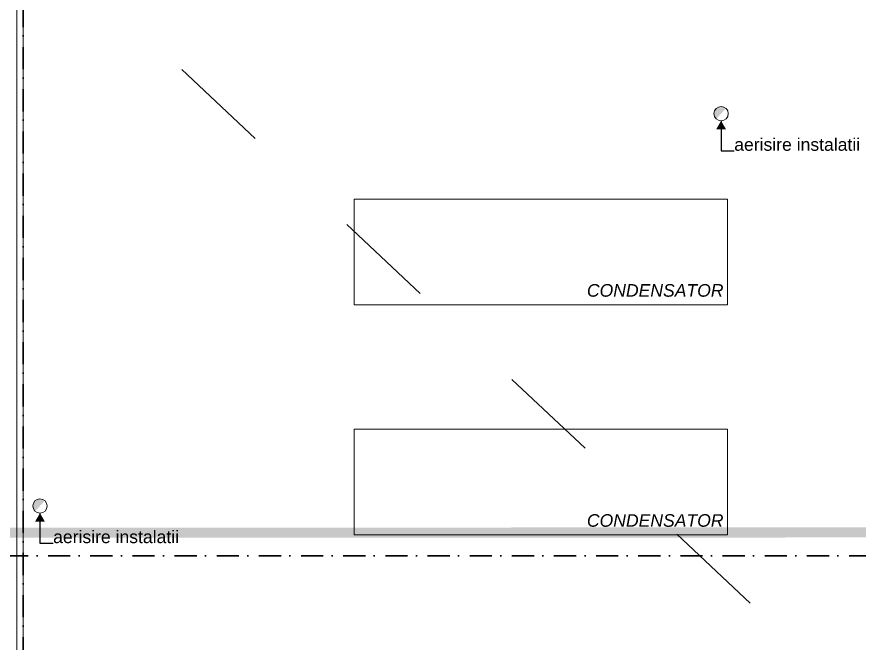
# Model space of a CAD drawing. Header units: millimetres. Extents: x 1322820 to 1391563, y 1051909 to 1098256.
# Drawn here: x 1327179 to 1333877, y 1084427 to 1089408 of the extents above; entities that cross this region are included whole.
import ezdxf
from ezdxf.enums import TextEntityAlignment as Align

# ---------------------------------------------------------------- set-up
doc = ezdxf.new("R2010")
doc.units = ezdxf.units.MM
doc.header["$MEASUREMENT"] = 0
doc.linetypes.add('AStair_dashed', pattern=[1800, 800, -1000])
doc.linetypes.add('Dot & Dashed', pattern=[335.138881, 176.388884, -88.194442, 0, -70.555556])
doc.layers.get('0').update_dxf_attribs({"true_color": 0x787878})
for name, color, linetype, lineweight, true_color in [('arhitectura - adnotatii_Pen_No__1', 7, 'Continuous', 13, 0x787878), ('instalatii - echipamente_Pen_No__21', 7, 'Continuous', 20, 0x787878), ('instalatii - echipamente_Pen_No__244', 7, 'Continuous', 13, 0x787878), ('New_arhitectura - axe_Pen_No__201', 7, 'Continuous', 35, 0x787878), ('New_arhitectura - desen 2D_Pen_No__2', 7, 'Continuous', 13, 0x787878), ('New_arhitectura - sort tabla_Pen_No__21', 7, 'Continuous', 20, 0x787878), ('New_instalatii - echipamente_Pen_No__1', 7, 'Continuous', 13, 0x787878), ('New_instalatii - echipamente_Pen_No__21', 7, 'Continuous', 20, 0x787878), ('New_rezistenta - atic_Pen_No__1', 7, 'Continuous', 13, 0x787878)]:
    doc.layers.add(name, color=color, linetype=linetype, lineweight=lineweight, true_color=true_color)
doc.layers.add('circuite prize vitali', color=1, linetype='Continuous')
for name, color, linetype, true_color in [('New_arhitectura - axe', 7, 'Continuous', 0x787878), ('New_arhitectura - sort tabla', 7, 'Continuous', 0x787878), ('New_rezistenta - atic', 7, 'Continuous', 0x787878)]:
    doc.layers.add(name, color=color, linetype=linetype, true_color=true_color)
doc.styles.add('GENERATED_STYLE_1', font='arialbd.ttf')
doc.styles.add('GENERATED_STYLE_2', font='arial.ttf')
doc.styles.add('GENERATED_STYLE_3', font='ariali.ttf')
doc.dimstyles.new('GENERATED_STYLE__2', dxfattribs={"dimtxt": 0.18, "dimasz": 76, "dimexe": 0.18, "dimexo": 0.0625, "dimgap": 0.09, "dimtad": 0, "dimtih": 1, "dimtoh": 1, "dimdec": 4, "dimzin": 0, "dimdsep": 46, "dimcen": 0.09, "dimadec": 0, "dimazin": 0, "dimtfac": 1, "dimtdec": 4, "dimtmove": 0, "dimatfit": 3, "dimldrblk": 'ARROWHEAD_16', "dimfxl": 1, "dimtolj": 1, "dimtzin": 0, "dimarcsym": 0})

# ---------------------------------------------------------------- blocks, each defined once
blk = doc.blocks.new('Slab_1_1', base_point=(1346478.5, 1090720.6))
at = {"layer": 'New_arhitectura - sort tabla_Pen_No__21', "color": 7, "linetype": 'Continuous', "lineweight": 20, "flags": 128}
blk.add_lwpolyline([(1346478.5, 1090720.6), (1326678.5, 1090720.6), (1326678.5, 1075928.7), (1355428.5, 1075928.7), (1355428.5, 1056170.7), (1372848.5, 1056170.7), (1372848.5, 1096120.6), (1355278.5, 1096120.6), (1355278.5, 1089268.7), (1355828.5, 1089268.7), (1355828.5, 1095570.6), (1372228.5, 1095570.6), (1372228.5, 1056720.7), (1355978.5, 1056720.7), (1355978.5, 1076470.6), (1327228.5, 1076470.6), (1327228.5, 1090170.6), (1346478.5, 1090170.6)], close=True, dxfattribs=at)
blk = doc.blocks.new('Wall_19_1', base_point=(1327178.5, 1090220.6))
at = {"layer": 'New_rezistenta - atic_Pen_No__1', "color": 7, "linetype": 'Continuous', "lineweight": 13, "flags": 128}
blk.add_lwpolyline([(1327178.5, 1076420.6), (1327178.5, 1090220.6)], dxfattribs=at)
blk = doc.blocks.new('ARROWHEAD_16')
at = {"linetype": 'Continuous', "lineweight": 0}
blk.add_hatch(color=0, dxfattribs=at).paths.add_polyline_path([(-0.9093, 0.525), (0, 0), (-0.9093, -0.525)])
at = {"color": 0, "linetype": 'Continuous', "lineweight": 0}
blk.add_line((0, 0), (-1, 0), dxfattribs=at)
blk = doc.blocks.new('Standard grid marker')
at = {"layer": 'New_arhitectura - axe_Pen_No__201', "linetype": 'Dot & Dashed', "lineweight": 35}
blk.add_line((1000, 0), (43350, 0), dxfattribs=at)
at = {"layer": 'New_arhitectura - axe_Pen_No__201', "lineweight": 35, "style": 'GENERATED_STYLE_1'}
for tag, p in [('AC_MarkerText_1_0', (-106.1, 7.1)), ('AC_MarkerText_1_1', (44456, 7.1))]:
    blk.add_attdef(tag, text='', height=125, rotation=270, dxfattribs=at).set_placement(p, align=Align.MIDDLE_CENTER)
blk = doc.blocks.new('Standard grid marker_7')
at = {"layer": 'New_arhitectura - axe_Pen_No__201', "linetype": 'Dot & Dashed', "lineweight": 35}
blk.add_line((1000, 0), (32396.9, 0), dxfattribs=at)
at = {"layer": 'New_arhitectura - axe_Pen_No__201', "lineweight": 35, "style": 'GENERATED_STYLE_1'}
blk.add_attdef('AC_MarkerText_1', text='', height=125, rotation=180, dxfattribs=at).set_placement((33503, 7.1), align=Align.MIDDLE_CENTER)
blk = doc.blocks.new('terasa')
at = {"layer": 'instalatii - echipamente_Pen_No__244', "linetype": 'Continuous', "lineweight": 13}
for points in [[(1332817.366, 1088679.459), (1332740.573, 1088596.018, -0.41421356), (1332737.249, 1088676.135, -0.41421356)], [(1327400.563, 1085559.079), (1327323.77, 1085475.638, -0.41421356), (1327320.446, 1085555.755, -0.41421356)]]:
    blk.add_hatch(color=256, dxfattribs=at).paths.add_polyline_path(points)
at = {"layer": 'instalatii - echipamente_Pen_No__21', "linetype": 'Continuous', "lineweight": 20}
for centre in [(1332779.289, 1088638.089), (1327362.487, 1085517.709)]:
    blk.add_circle(centre, 56.7, dxfattribs=at)
at = {"layer": 'New_arhitectura - desen 2D_Pen_No__2', "linetype": 'AStair_dashed', "lineweight": 13}
blk.add_line((1327178.502, 1090220.6), (1334529.618, 1083319.3), dxfattribs=at)
at = {"layer": 'New_instalatii - echipamente_Pen_No__21', "linetype": 'Continuous', "lineweight": 20, "flags": 128}
for points in [[(1329861.984, 1087116.722), (1332829.017, 1087116.722), (1332829.017, 1087957.382), (1329861.984, 1087957.382)], [(1329861.984, 1085287.052), (1332829.017, 1085287.052), (1332829.017, 1086127.711), (1329861.984, 1086127.711)]]:
    blk.add_lwpolyline(points, close=True, dxfattribs=at)
at = {"layer": 'New_arhitectura - sort tabla', "linetype": 'Continuous', "lineweight": 20}
blk.add_blockref('Slab_1_1', (1346478.502, 1090720.6), dxfattribs=at)
at = {"layer": 'arhitectura - adnotatii_Pen_No__1', "linetype": 'Continuous', "lineweight": 13, "char_height": 100, "attachment_point": 7, "style": 'GENERATED_STYLE_2'}
for insert in [(1332883.694, 1088341.294), (1327466.892, 1085220.914)]:
    blk.add_mtext('\\A1;aerisire instalatii', dxfattribs=dict(at, insert=insert))
at = {"layer": 'New_instalatii - echipamente_Pen_No__1', "linetype": 'Continuous', "lineweight": 13, "char_height": 100, "attachment_point": 5, "style": 'GENERATED_STYLE_3'}
for insert in [(1332255.214, 1087231.601), (1332255.214, 1085401.93)]:
    blk.add_mtext('\\A1;CONDENSATOR', dxfattribs=dict(at, insert=insert))
at = {"layer": 'arhitectura - adnotatii_Pen_No__1', "linetype": 'Continuous', "lineweight": 13, "annotation_type": 0, "has_hookline": 1, "hookline_direction": 0, "text_width": 987.04}
for points in [[(1332779.289, 1088581.389), (1332779.289, 1088341.294), (1332883.604, 1088341.294)], [(1327362.487, 1085461.009), (1327362.487, 1085220.914), (1327466.802, 1085220.914)]]:
    blk.add_leader(points, dimstyle='GENERATED_STYLE__2', dxfattribs=at)
at = {"layer": 'New_rezistenta - atic', "lineweight": 20}
blk.add_blockref('Wall_19_1', (1327178.502, 1090220.6), dxfattribs=at)
at = {"layer": 'New_arhitectura - axe', "linetype": 'Continuous', "lineweight": 13, "zscale": 1000}
for name, p, rotation in [('Standard grid marker', (1327228.502, 1052120.65), 90), ('Standard grid marker_7', (1356428.539, 1085120.65), 180)]:
    blk.add_blockref(name, p, dxfattribs=dict(at, rotation=rotation))

msp = doc.modelspace()

# ---------------------------------------------------------------- block references
msp.add_blockref('terasa', (0, 0))

# ---------------------------------------------------------------- next in the draw order: linework, layer by layer
at = {"layer": 'circuite prize vitali', "lineweight": 20, "const_width": 80}
msp.add_lwpolyline([(1362072.2, 1085491.4), (1346211.1, 1085309.9), (1327088, 1085305.8), (1326576.4, 1085477.9), (1326576.4, 1085477.9), (1326576.4, 1085477.9), (1326576.4, 1085477.9), (1326576.4, 1085477.9), (1326576.4, 1085477.9), (1326576.4, 1085477.9), (1326576.4, 1085477.9)], dxfattribs=at)

doc.saveas('drawing.dxf')
